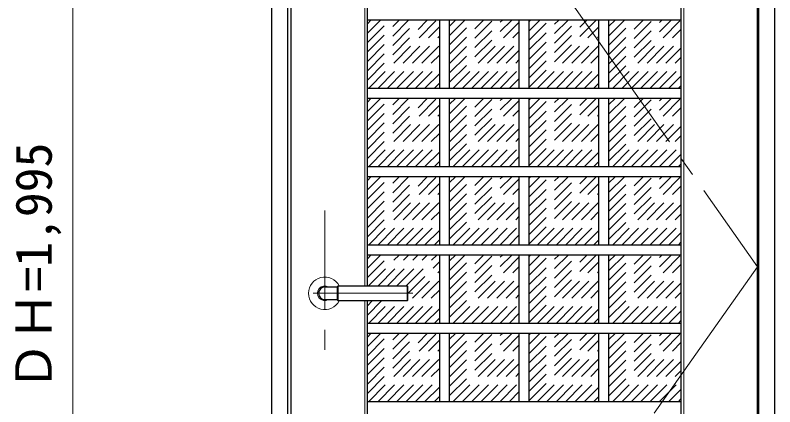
# Model space of a CAD drawing. Units: millimetres, scale not verified. Extents: x -6000 to 5700, y -4307 to 4175.
# Drawn here: x -621 to 524, y 2091 to 2681 of the extents above; entities that cross this region are included whole.
import ezdxf
from ezdxf.enums import TextEntityAlignment as Align

# ---------------------------------------------------------------- set-up
doc = ezdxf.new("R2010")
doc.units = ezdxf.units.MM
doc.header["$LTSCALE"] = 30
for name, pattern in [('CHAIN1', [8, 5, -1, 1, -1]), ('CHAIN2', [12, 9, -1, 1, -1]), ('DASHED1', [1.8, 1.2, -0.6])]:
    doc.linetypes.add(name, pattern=pattern)
for name, color, linetype, lineweight in [('0-1_通り芯', 4, 'CHAIN1', 9), ('0-2_扉', 3, 'Continuous', 25), ('0-3_仕上げ', 3, 'Continuous', 25), ('0-4_枠', 3, 'Continuous', 25), ('0-5_レバー', 3, 'Continuous', 25), ('0-7', 7, 'CHAIN2', 18), ('0-B_寸法', 7, 'Continuous', 9), ('0-C_ハッチ', 4, 'DASHED1', 9)]:
    doc.layers.add(name, color=color, linetype=linetype, lineweight=lineweight)
doc.styles.add('ＭＳ ゴシック', font='')
doc.styles.get('ＭＳ ゴシック').set_extended_font_data('MS Gothic')

msp = doc.modelspace()

# ---------------------------------------------------------------- linework, layer by layer
at = {"layer": '0-1_通り芯'}
for p, q in [((-154.2, 2386.75), (-154.2, 2176.75)), ((-21.7, 2261.75), (-199.2, 2261.75))]:
    msp.add_line(p, q, dxfattribs=at)
at = {"layer": '0-2_扉'}
for p, q in [((-205.2, 1304.25), (-205.2, 3299.25)), ((497.8, 1304.25), (497.8, 3299.25))]:
    msp.add_line(p, q, dxfattribs=at)
at = {"layer": '0-3_仕上げ', "color": 7, "lineweight": 18}
for p, q in [((-94.2, 2273.25), (-94.2, 3299.25)), ((386.8, 1304.25), (386.8, 3299.25)), ((-94.2, 1304.25), (-94.2, 2250.25))]:
    msp.add_line(p, q, dxfattribs=at)
at = {"layer": '0-3_仕上げ'}
for p, q in [((-90.2, 2273.25), (-90.2, 3149.25)), ((382.8, 1504.25), (382.8, 3149.25)), ((382.8, 2673.25), (-90.2, 2673.25)), ((18.8, 2570.25), (18.8, 2673.25)), ((33.8, 2570.25), (33.8, 2673.25)), ((138.8, 2570.25), (138.8, 2673.25)), ((153.8, 2570.25), (153.8, 2673.25)), ((258.8, 2570.25), (258.8, 2673.25)), ((273.8, 2570.25), (273.8, 2673.25)), ((382.8, 2570.25), (-90.2, 2570.25)), ((382.8, 2555.25), (-90.2, 2555.25)), ((18.8, 2452.25), (18.8, 2555.25)), ((33.8, 2452.25), (33.8, 2555.25)), ((138.8, 2452.25), (138.8, 2555.25)), ((153.8, 2452.25), (153.8, 2555.25)), ((258.8, 2452.25), (258.8, 2555.25)), ((273.8, 2452.25), (273.8, 2555.25)), ((382.8, 2452.25), (-90.2, 2452.25)), ((382.8, 2437.25), (-90.2, 2437.25)), ((18.8, 2334.25), (18.8, 2437.25)), ((33.8, 2334.25), (33.8, 2437.25)), ((138.8, 2334.25), (138.8, 2437.25)), ((153.8, 2334.25), (153.8, 2437.25)), ((258.8, 2334.25), (258.8, 2437.25)), ((273.8, 2334.25), (273.8, 2437.25)), ((382.8, 2334.25), (-90.2, 2334.25)), ((382.8, 2319.25), (-90.2, 2319.25)), ((18.8, 2216.25), (18.8, 2319.25)), ((33.8, 2216.25), (33.8, 2319.25)), ((138.8, 2216.25), (138.8, 2319.25)), ((153.8, 2216.25), (153.8, 2319.25)), ((258.8, 2216.25), (258.8, 2319.25)), ((273.8, 2216.25), (273.8, 2319.25)), ((-90.2, 1504.25), (-90.2, 2250.25)), ((382.8, 2216.25), (-90.2, 2216.25)), ((382.8, 2201.25), (-90.2, 2201.25)), ((18.8, 2098.25), (18.8, 2201.25)), ((33.8, 2098.25), (33.8, 2201.25)), ((138.8, 2098.25), (138.8, 2201.25)), ((153.8, 2098.25), (153.8, 2201.25)), ((258.8, 2098.25), (258.8, 2201.25)), ((273.8, 2098.25), (273.8, 2201.25)), ((382.8, 2098.25), (-90.2, 2098.25))]:
    msp.add_line(p, q, dxfattribs=at)
at = {"layer": '0-4_枠'}
for p, q in [((-234.2, 1279.25), (-234.2, 3691.25)), ((523.8, 1279.25), (523.8, 3691.25)), ((-210.2, 1279.25), (-210.2, 3667.25)), ((499.8, 1279.25), (499.8, 3667.25))]:
    msp.add_line(p, q, dxfattribs=at)
at = {"layer": '0-5_レバー'}
for p, q in [((-154.2, 2271.25), (-135.2, 2271.25)), ((-135.2, 2272.25), (-134.2, 2273.25)), ((-135.2, 2251.25), (-135.2, 2272.25)), ((-134.2, 2273.25), (-30.2, 2273.25)), ((-29.2, 2272.25), (-30.2, 2273.25)), ((-29.2, 2251.25), (-29.2, 2272.25)), ((-154.2, 2252.25), (-135.2, 2252.25)), ((-135.2, 2251.25), (-134.2, 2250.25)), ((-30.2, 2250.25), (-134.2, 2250.25)), ((-29.2, 2251.25), (-30.2, 2250.25))]:
    msp.add_line(p, q, dxfattribs=at)
at = {"layer": '0-5_レバー', "color": 4, "lineweight": 9}
for p, q in [((-134.2, 2250.25), (-134.2, 2273.25)), ((-30.2, 2273.25), (-30.2, 2250.25))]:
    msp.add_line(p, q, dxfattribs=at)
for radius, start, end in [(24.55, 27.93255, 332.06745), (11, 59.72736, 300.27264)]:
    msp.add_arc((-154.2, 2261.75), radius, start, end, dxfattribs=at)
at = {"layer": '0-5_レバー'}
msp.add_arc((-154.2, 2261.75), 9.5, 90, 270, dxfattribs=at)
at = {"layer": '0-7'}
for p, q in [((-205.2, 3299.25), (497.8, 2301.75)), ((497.8, 2301.75), (-205.2, 1304.25))]:
    msp.add_line(p, q, dxfattribs=at)
at = {"layer": '0-B_寸法', "color": 4}
msp.add_line((-534.2, 3299.25), (-534.2, 1304.25), dxfattribs=at)
at = {"layer": '0-C_ハッチ'}
for p, q in [((-90.2, 2582.88), (0.17, 2673.25)), ((-90.2, 2597.03), (-13.98, 2673.25)), ((-90.2, 2611.17), (-28.12, 2673.25)), ((-90.2, 2625.31), (-42.26, 2673.25)), ((-90.2, 2639.45), (-56.4, 2673.25)), ((-90.2, 2653.59), (-70.54, 2673.25)), ((-90.2, 2667.74), (-84.69, 2673.25)), ((-88.69, 2570.25), (14.31, 2673.25)), ((33.8, 2579.6), (127.45, 2673.25)), ((33.8, 2593.75), (113.3, 2673.25)), ((33.8, 2607.89), (99.16, 2673.25)), ((33.8, 2622.03), (85.02, 2673.25)), ((33.8, 2636.17), (70.88, 2673.25)), ((33.8, 2650.31), (56.74, 2673.25)), ((33.8, 2664.46), (42.59, 2673.25)), ((38.59, 2570.25), (138.8, 2670.46)), ((153.8, 2572.32), (254.73, 2673.25)), ((153.8, 2586.47), (240.58, 2673.25)), ((153.8, 2600.61), (226.44, 2673.25)), ((153.8, 2614.75), (212.3, 2673.25)), ((153.8, 2628.89), (198.16, 2673.25)), ((153.8, 2643.04), (184.01, 2673.25)), ((153.8, 2657.18), (169.87, 2673.25)), ((153.8, 2671.32), (155.73, 2673.25)), ((273.8, 2579.19), (367.86, 2673.25)), ((273.8, 2593.33), (353.72, 2673.25)), ((273.8, 2607.47), (339.58, 2673.25)), ((273.8, 2621.61), (325.44, 2673.25)), ((273.8, 2635.76), (311.29, 2673.25)), ((273.8, 2649.9), (297.15, 2673.25)), ((273.8, 2664.04), (283.01, 2673.25)), ((279, 2570.25), (382, 2673.25)), ((-74.55, 2570.25), (18.8, 2663.6)), ((52.73, 2570.25), (138.8, 2656.32)), ((165.87, 2570.25), (258.8, 2663.18)), ((293.15, 2570.25), (382.8, 2659.9)), ((-60.41, 2570.25), (18.8, 2649.46)), ((180.01, 2570.25), (258.8, 2649.04)), ((307.29, 2570.25), (382.8, 2645.76)), ((-46.26, 2570.25), (18.8, 2635.31)), ((66.87, 2570.25), (138.8, 2642.18)), ((194.15, 2570.25), (258.8, 2634.9)), ((81.01, 2570.25), (138.8, 2628.04)), ((321.43, 2570.25), (382.8, 2631.62)), ((-32.12, 2570.25), (18.8, 2621.17)), ((95.16, 2570.25), (138.8, 2613.89)), ((208.29, 2570.25), (258.8, 2620.76)), ((335.57, 2570.25), (382.8, 2617.48)), ((-17.98, 2570.25), (18.8, 2607.03)), ((109.3, 2570.25), (138.8, 2599.75)), ((222.44, 2570.25), (258.8, 2606.61)), ((349.72, 2570.25), (382.8, 2603.33)), ((-3.84, 2570.25), (18.8, 2592.89)), ((236.58, 2570.25), (258.8, 2592.47)), ((363.86, 2570.25), (382.8, 2589.19)), ((10.3, 2570.25), (18.8, 2578.75)), ((123.44, 2570.25), (138.8, 2585.61)), ((250.72, 2570.25), (258.8, 2578.33)), ((137.58, 2570.25), (138.8, 2571.47)), ((378, 2570.25), (382.8, 2575.05)), ((-90.2, 2464.88), (0.17, 2555.25)), ((-90.2, 2479.03), (-13.98, 2555.25)), ((-90.2, 2493.17), (-28.12, 2555.25)), ((-90.2, 2507.31), (-42.26, 2555.25)), ((-90.2, 2521.45), (-56.4, 2555.25)), ((-90.2, 2535.59), (-70.54, 2555.25)), ((-90.2, 2549.74), (-84.69, 2555.25)), ((-88.69, 2452.25), (14.31, 2555.25)), ((33.8, 2461.6), (127.45, 2555.25)), ((33.8, 2475.75), (113.3, 2555.25)), ((33.8, 2489.89), (99.16, 2555.25)), ((33.8, 2504.03), (85.02, 2555.25)), ((33.8, 2518.17), (70.88, 2555.25)), ((33.8, 2532.31), (56.74, 2555.25)), ((33.8, 2546.46), (42.59, 2555.25)), ((153.8, 2454.32), (254.73, 2555.25)), ((153.8, 2468.47), (240.58, 2555.25)), ((153.8, 2482.61), (226.44, 2555.25)), ((153.8, 2496.75), (212.3, 2555.25)), ((153.8, 2510.89), (198.16, 2555.25)), ((153.8, 2525.04), (184.01, 2555.25)), ((153.8, 2539.18), (169.87, 2555.25)), ((153.8, 2553.32), (155.73, 2555.25)), ((273.8, 2461.19), (367.86, 2555.25)), ((273.8, 2475.33), (353.72, 2555.25)), ((273.8, 2489.47), (339.58, 2555.25)), ((273.8, 2503.61), (325.44, 2555.25)), ((273.8, 2517.76), (311.29, 2555.25)), ((273.8, 2531.9), (297.15, 2555.25)), ((273.8, 2546.04), (283.01, 2555.25)), ((279, 2452.25), (382.8, 2556.05)), ((-74.55, 2452.25), (18.8, 2545.6)), ((38.59, 2452.25), (138.8, 2552.46)), ((165.87, 2452.25), (258.8, 2545.18)), ((293.15, 2452.25), (382.8, 2541.9)), ((-60.41, 2452.25), (18.8, 2531.46)), ((52.73, 2452.25), (138.8, 2538.32)), ((180.01, 2452.25), (258.8, 2531.04)), ((66.87, 2452.25), (138.8, 2524.18)), ((307.29, 2452.25), (382.8, 2527.76)), ((-46.26, 2452.25), (18.8, 2517.31)), ((81.01, 2452.25), (138.8, 2510.04)), ((194.15, 2452.25), (258.8, 2516.9)), ((321.43, 2452.25), (382.8, 2513.62)), ((-32.12, 2452.25), (18.8, 2503.17)), ((95.16, 2452.25), (138.8, 2495.89)), ((208.29, 2452.25), (258.8, 2502.76)), ((335.57, 2452.25), (382.8, 2499.48)), ((-17.98, 2452.25), (18.8, 2489.03)), ((222.44, 2452.25), (258.8, 2488.61)), ((349.72, 2452.25), (382.8, 2485.33)), ((-3.84, 2452.25), (18.8, 2474.89)), ((109.3, 2452.25), (138.8, 2481.75)), ((236.58, 2452.25), (258.8, 2474.47)), ((123.44, 2452.25), (138.8, 2467.61)), ((363.86, 2452.25), (382.8, 2471.19)), ((10.3, 2452.25), (18.8, 2460.75)), ((137.58, 2452.25), (138.8, 2453.47)), ((250.72, 2452.25), (258.8, 2460.33)), ((378, 2452.25), (382.8, 2457.05)), ((-90.2, 2346.88), (0.17, 2437.25)), ((-90.2, 2361.03), (-13.98, 2437.25)), ((-90.2, 2375.17), (-28.12, 2437.25)), ((-90.2, 2389.31), (-42.26, 2437.25)), ((-90.2, 2403.45), (-56.4, 2437.25)), ((-90.2, 2417.59), (-70.54, 2437.25)), ((-90.2, 2431.74), (-84.69, 2437.25)), ((-88.69, 2334.25), (14.31, 2437.25)), ((-74.55, 2334.25), (18.8, 2427.6)), ((33.8, 2343.6), (127.45, 2437.25)), ((33.8, 2357.75), (113.3, 2437.25)), ((33.8, 2371.89), (99.16, 2437.25)), ((33.8, 2386.03), (85.02, 2437.25)), ((33.8, 2400.17), (70.88, 2437.25)), ((33.8, 2414.31), (56.74, 2437.25)), ((33.8, 2428.46), (42.59, 2437.25)), ((38.59, 2334.25), (138.8, 2434.46)), ((153.8, 2336.32), (254.73, 2437.25)), ((153.8, 2350.47), (240.58, 2437.25)), ((153.8, 2364.61), (226.44, 2437.25)), ((153.8, 2378.75), (212.3, 2437.25)), ((153.8, 2392.89), (198.16, 2437.25)), ((153.8, 2407.04), (184.01, 2437.25)), ((153.8, 2421.18), (169.87, 2437.25)), ((153.8, 2435.32), (155.73, 2437.25)), ((165.87, 2334.25), (258.8, 2427.18)), ((273.8, 2343.19), (367.86, 2437.25)), ((273.8, 2357.33), (353.72, 2437.25)), ((273.8, 2371.47), (339.58, 2437.25)), ((273.8, 2385.61), (325.44, 2437.25)), ((273.8, 2399.76), (311.29, 2437.25)), ((273.8, 2413.9), (297.15, 2437.25)), ((273.8, 2428.04), (283.01, 2437.25)), ((279, 2334.25), (382, 2437.25)), ((52.73, 2334.25), (138.8, 2420.32)), ((293.15, 2334.25), (382.8, 2423.9)), ((-60.41, 2334.25), (18.8, 2413.46)), ((66.87, 2334.25), (138.8, 2406.18)), ((180.01, 2334.25), (258.8, 2413.04)), ((307.29, 2334.25), (382.8, 2409.76)), ((-46.26, 2334.25), (18.8, 2399.31)), ((194.15, 2334.25), (258.8, 2398.9)), ((321.43, 2334.25), (382.8, 2395.62)), ((-32.12, 2334.25), (18.8, 2385.17)), ((81.01, 2334.25), (138.8, 2392.04)), ((208.29, 2334.25), (258.8, 2384.76)), ((335.57, 2334.25), (382.8, 2381.48)), ((-17.98, 2334.25), (18.8, 2371.03)), ((95.16, 2334.25), (138.8, 2377.89)), ((222.44, 2334.25), (258.8, 2370.61)), ((109.3, 2334.25), (138.8, 2363.75)), ((349.72, 2334.25), (382.8, 2367.33)), ((-3.84, 2334.25), (18.8, 2356.89)), ((123.44, 2334.25), (138.8, 2349.61)), ((236.58, 2334.25), (258.8, 2356.47)), ((363.86, 2334.25), (382.8, 2353.19)), ((10.3, 2334.25), (18.8, 2342.75)), ((137.58, 2334.25), (138.8, 2335.47)), ((250.72, 2334.25), (258.8, 2342.33)), ((378, 2334.25), (382.8, 2339.05)), ((-90.2, 2285.45), (-56.4, 2319.25)), ((-90.2, 2299.59), (-70.54, 2319.25)), ((-90.2, 2313.74), (-84.69, 2319.25)), ((-88.26, 2273.25), (-42.26, 2319.25)), ((-74.12, 2273.25), (-28.12, 2319.25)), ((-59.98, 2273.25), (-13.98, 2319.25)), ((-45.83, 2273.25), (0.17, 2319.25)), ((-31.69, 2273.25), (14.31, 2319.25)), ((33.8, 2225.6), (127.45, 2319.25)), ((33.8, 2239.75), (113.3, 2319.25)), ((33.8, 2253.89), (99.16, 2319.25)), ((33.8, 2268.03), (85.02, 2319.25)), ((33.8, 2282.17), (70.88, 2319.25)), ((33.8, 2296.31), (56.74, 2319.25)), ((33.8, 2310.46), (42.59, 2319.25)), ((38.59, 2216.25), (138.8, 2316.46)), ((153.8, 2218.32), (254.73, 2319.25)), ((153.8, 2232.47), (240.58, 2319.25)), ((153.8, 2246.61), (226.44, 2319.25)), ((153.8, 2260.75), (212.3, 2319.25)), ((153.8, 2274.89), (198.16, 2319.25)), ((153.8, 2289.04), (184.01, 2319.25)), ((153.8, 2303.18), (169.87, 2319.25)), ((153.8, 2317.32), (155.73, 2319.25)), ((273.8, 2225.19), (367.86, 2319.25)), ((273.8, 2239.33), (353.72, 2319.25)), ((273.8, 2253.47), (339.58, 2319.25)), ((273.8, 2267.61), (325.44, 2319.25)), ((273.8, 2281.76), (311.29, 2319.25)), ((273.8, 2295.9), (297.15, 2319.25)), ((273.8, 2310.04), (283.01, 2319.25)), ((279, 2216.25), (382, 2319.25)), ((-29.2, 2261.6), (18.8, 2309.6)), ((52.73, 2216.25), (138.8, 2302.32)), ((165.87, 2216.25), (258.8, 2309.18)), ((293.15, 2216.25), (382.8, 2305.9)), ((-60.41, 2216.25), (18.8, 2295.46)), ((180.01, 2216.25), (258.8, 2295.04)), ((307.29, 2216.25), (382.8, 2291.76)), ((-46.26, 2216.25), (18.8, 2281.31)), ((66.87, 2216.25), (138.8, 2288.18)), ((194.15, 2216.25), (258.8, 2280.9)), ((-32.12, 2216.25), (18.8, 2267.17)), ((81.01, 2216.25), (138.8, 2274.04)), ((208.29, 2216.25), (258.8, 2266.76)), ((321.43, 2216.25), (382.8, 2277.62)), ((95.16, 2216.25), (138.8, 2259.89)), ((335.57, 2216.25), (382.8, 2263.48)), ((-90.2, 2228.88), (-68.83, 2250.25)), ((-90.2, 2243.03), (-82.98, 2250.25)), ((-88.69, 2216.25), (-54.69, 2250.25)), ((-74.55, 2216.25), (-40.55, 2250.25)), ((-17.98, 2216.25), (18.8, 2253.03)), ((109.3, 2216.25), (138.8, 2245.75)), ((222.44, 2216.25), (258.8, 2252.61)), ((349.72, 2216.25), (382.8, 2249.33)), ((-3.84, 2216.25), (18.8, 2238.89)), ((236.58, 2216.25), (258.8, 2238.47)), ((363.86, 2216.25), (382.8, 2235.19)), ((10.3, 2216.25), (18.8, 2224.75)), ((123.44, 2216.25), (138.8, 2231.61)), ((250.72, 2216.25), (258.8, 2224.33)), ((378, 2216.25), (382.8, 2221.05)), ((137.58, 2216.25), (138.8, 2217.47)), ((-90.2, 2110.88), (0.17, 2201.25)), ((-90.2, 2125.03), (-13.98, 2201.25)), ((-90.2, 2139.17), (-28.12, 2201.25)), ((-90.2, 2153.31), (-42.26, 2201.25)), ((-90.2, 2167.45), (-56.4, 2201.25)), ((-90.2, 2181.59), (-70.54, 2201.25)), ((-90.2, 2195.74), (-84.69, 2201.25)), ((-88.69, 2098.25), (14.31, 2201.25)), ((33.8, 2107.6), (127.45, 2201.25)), ((33.8, 2121.75), (113.3, 2201.25)), ((33.8, 2135.89), (99.16, 2201.25)), ((33.8, 2150.03), (85.02, 2201.25)), ((33.8, 2164.17), (70.88, 2201.25)), ((33.8, 2178.31), (56.74, 2201.25)), ((33.8, 2192.46), (42.59, 2201.25)), ((38.59, 2098.25), (138.8, 2198.46)), ((153.8, 2100.32), (254.73, 2201.25)), ((153.8, 2114.47), (240.58, 2201.25)), ((153.8, 2128.61), (226.44, 2201.25)), ((153.8, 2142.75), (212.3, 2201.25)), ((153.8, 2156.89), (198.16, 2201.25)), ((153.8, 2171.04), (184.01, 2201.25)), ((153.8, 2185.18), (169.87, 2201.25)), ((153.8, 2199.32), (155.73, 2201.25)), ((273.8, 2107.19), (367.86, 2201.25)), ((273.8, 2121.33), (353.72, 2201.25)), ((273.8, 2135.47), (339.58, 2201.25)), ((273.8, 2149.61), (325.44, 2201.25)), ((273.8, 2163.76), (311.29, 2201.25)), ((273.8, 2177.9), (297.15, 2201.25)), ((273.8, 2192.04), (283.01, 2201.25)), ((279, 2098.25), (382, 2201.25)), ((-74.55, 2098.25), (18.8, 2191.6)), ((165.87, 2098.25), (258.8, 2191.18)), ((293.15, 2098.25), (382.8, 2187.9)), ((-60.41, 2098.25), (18.8, 2177.46)), ((52.73, 2098.25), (138.8, 2184.32)), ((180.01, 2098.25), (258.8, 2177.04)), ((66.87, 2098.25), (138.8, 2170.18)), ((307.29, 2098.25), (382.8, 2173.76)), ((-46.26, 2098.25), (18.8, 2163.31)), ((81.01, 2098.25), (138.8, 2156.04)), ((194.15, 2098.25), (258.8, 2162.9)), ((321.43, 2098.25), (382.8, 2159.62)), ((-32.12, 2098.25), (18.8, 2149.17)), ((95.16, 2098.25), (138.8, 2141.89)), ((208.29, 2098.25), (258.8, 2148.76)), ((335.57, 2098.25), (382.8, 2145.48)), ((-17.98, 2098.25), (18.8, 2135.03)), ((222.44, 2098.25), (258.8, 2134.61)), ((349.72, 2098.25), (382.8, 2131.33)), ((-3.84, 2098.25), (18.8, 2120.89)), ((109.3, 2098.25), (138.8, 2127.75)), ((236.58, 2098.25), (258.8, 2120.47)), ((10.3, 2098.25), (18.8, 2106.75)), ((123.44, 2098.25), (138.8, 2113.61)), ((250.72, 2098.25), (258.8, 2106.33)), ((363.86, 2098.25), (382.8, 2117.19)), ((137.58, 2098.25), (138.8, 2099.47)), ((378, 2098.25), (382.8, 2103.05))]:
    msp.add_line(p, q, dxfattribs=at)

# ---------------------------------------------------------------- texts
at = {"layer": '0-B_寸法', "style": 'ＭＳ ゴシック'}
msp.add_text('ＤＨ=1,995', height=54.99, rotation=90, dxfattribs=at).set_placement((-549.2, 2114.25), align=Align.BOTTOM_LEFT)

doc.saveas('drawing.dxf')
